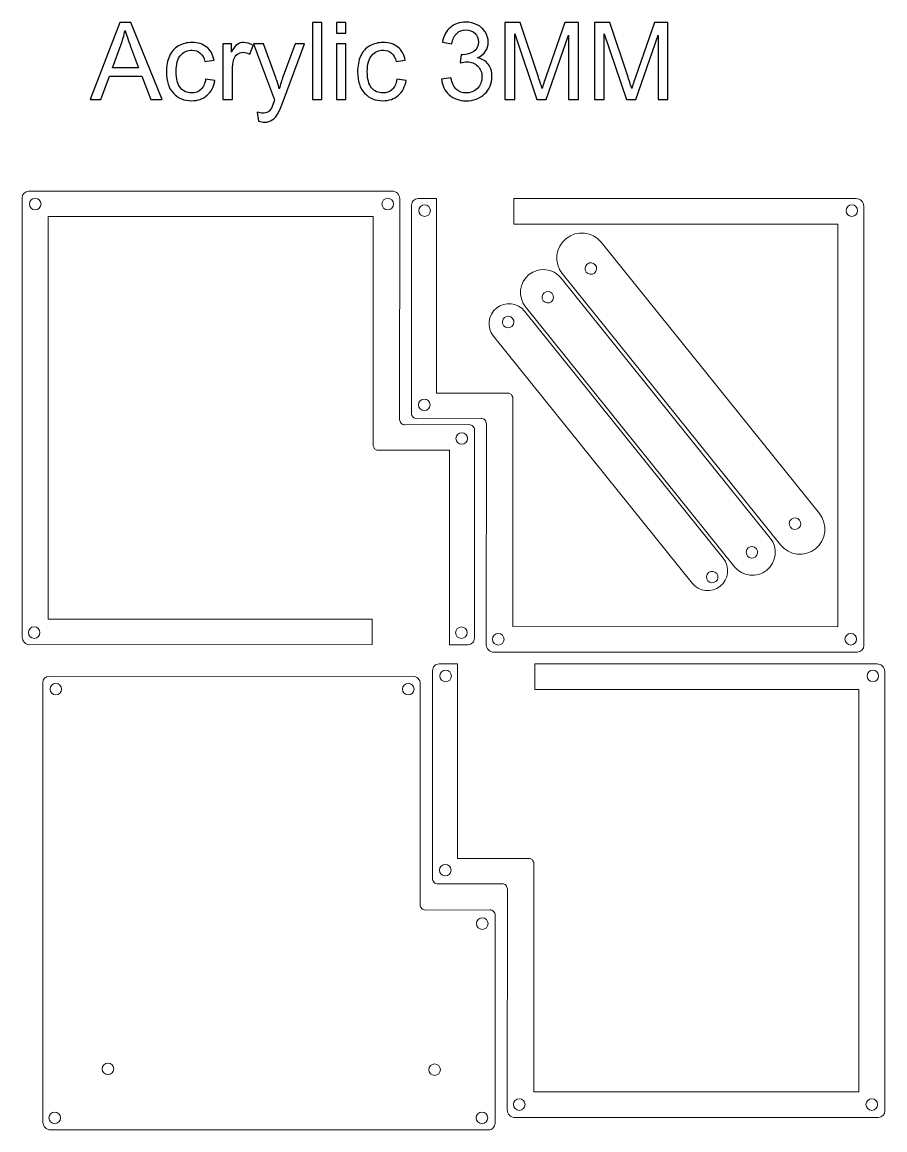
# Model space of a CAD drawing. Header units: centimetres. Extents: x -108 to -8, y -16 to 21.
# Drawn here: x -68.15 to -47.78, y -5.4 to 20.74 of the extents above; entities that cross this region are included whole.
import ezdxf

# ---------------------------------------------------------------- set-up
doc = ezdxf.new("R2010")
doc.units = ezdxf.units.CM
doc.header["$MEASUREMENT"] = 0
doc.layers.add('Layer 1', color=7, linetype='Continuous')

msp = doc.modelspace()

# ---------------------------------------------------------------- linework, layer by layer
at = {"layer": 'Layer 1', "color": 250, "lineweight": 20}
for centre in [(-67.83717, 16.44891), (-59.51507, 16.44917), (-58.64403, 16.29396), (-48.55799, 16.29304), (-58.65181, 11.71094), (-57.76882, 10.91571), (-67.86264, 6.33361), (-57.7766, 6.33269), (-56.90556, 6.17748), (-48.58346, 6.17774), (-58.14815, 5.31209), (-48.06211, 5.31117), (-67.35155, 4.99888), (-59.02945, 4.99914), (-58.15593, 0.72907), (-57.2832, -0.53432), (-66.12045, -3.96089), (-58.40784, -3.98067), (-56.40968, -4.80439), (-48.08758, -4.80413), (-67.37702, -5.11642), (-57.29098, -5.11734)]:
    msp.add_ellipse(centre, major_axis=(0, 0.13625), ratio=1, dxfattribs=at)
at = {"layer": 'Layer 1', "color": 250}
for points, knots in [([(-66.54028, 18.91531), (-66.54028, 18.91531), (-65.84263, 20.73395), (-65.84263, 20.73395), (-65.84263, 20.73395), (-65.57804, 20.73395), (-65.57804, 20.73395), (-65.57804, 20.73395), (-64.83763, 18.91531), (-64.83763, 18.91531), (-64.83763, 18.91531), (-65.11153, 18.91531), (-65.11153, 18.91531), (-65.11153, 18.91531), (-65.32193, 19.46649), (-65.32193, 19.46649), (-65.32193, 19.46649), (-66.08774, 19.46649), (-66.08774, 19.46649), (-66.08774, 19.46649), (-66.28501, 18.91531), (-66.28501, 18.91531), (-66.28501, 18.91531), (-66.54028, 18.91531), (-66.54028, 18.91531)], [0, 0, 0, 0, 0.125, 0.125, 0.125, 0.25, 0.25, 0.25, 0.375, 0.375, 0.375, 0.5, 0.5, 0.5, 0.625, 0.625, 0.625, 0.75, 0.75, 0.75, 0.875, 0.875, 0.875, 1, 1, 1, 1]), ([(-61.29391, 18.91531), (-61.29391, 18.91531), (-61.29391, 20.73395), (-61.29391, 20.73395), (-61.29391, 20.73395), (-61.07039, 20.73395), (-61.07039, 20.73395), (-61.07039, 20.73395), (-61.07039, 18.91531), (-61.07039, 18.91531), (-61.07039, 18.91531), (-61.29391, 18.91531), (-61.29391, 18.91531)], [0, 0, 0, 0, 0.25, 0.25, 0.25, 0.5, 0.5, 0.5, 0.75, 0.75, 0.75, 1, 1, 1, 1]), ([(-60.72453, 20.47995), (-60.72453, 20.47995), (-60.72453, 20.73395), (-60.72453, 20.73395), (-60.72453, 20.73395), (-60.50101, 20.73395), (-60.50101, 20.73395), (-60.50101, 20.73395), (-60.50101, 20.47995), (-60.50101, 20.47995), (-60.50101, 20.47995), (-60.72453, 20.47995), (-60.72453, 20.47995)], [0, 0, 0, 0, 0.25, 0.25, 0.25, 0.5, 0.5, 0.5, 0.75, 0.75, 0.75, 1, 1, 1, 1]), ([(-58.24549, 19.39791), (-58.24549, 19.39791), (-58.02197, 19.42839), (-58.02197, 19.42839), (-57.99615, 19.30139), (-57.95297, 19.20995), (-57.89158, 19.15407), (-57.8302, 19.09819), (-57.75485, 19.07025), (-57.66552, 19.07025), (-57.55969, 19.07025), (-57.47037, 19.10666), (-57.3984, 19.17947), (-57.32643, 19.25228), (-57.29045, 19.34245), (-57.29045, 19.44998), (-57.29045, 19.55243), (-57.32389, 19.63709), (-57.3912, 19.70398), (-57.45809, 19.77044), (-57.54318, 19.80389), (-57.6469, 19.80389), (-57.68923, 19.80389), (-57.74172, 19.79542), (-57.8048, 19.77891), (-57.8048, 19.77891), (-57.77982, 19.97449), (-57.77982, 19.97449), (-57.76501, 19.9728), (-57.75273, 19.97195), (-57.74384, 19.97195), (-57.64817, 19.97195), (-57.56265, 19.99693), (-57.48603, 20.04646), (-57.40983, 20.09599), (-57.37173, 20.17219), (-57.37173, 20.27506), (-57.37173, 20.35676), (-57.39967, 20.42449), (-57.45513, 20.47826), (-57.51058, 20.53202), (-57.58213, 20.55869), (-57.66976, 20.55869), (-57.75696, 20.55869), (-57.82935, 20.53117), (-57.88735, 20.47614), (-57.94535, 20.42111), (-57.9826, 20.33856), (-57.99911, 20.22849), (-57.99911, 20.22849), (-58.22263, 20.26913), (-58.22263, 20.26913), (-58.19511, 20.41899), (-58.13331, 20.53541), (-58.03636, 20.61796), (-57.93984, 20.70051), (-57.81919, 20.74157), (-57.67526, 20.74157), (-57.5762, 20.74157), (-57.48476, 20.7204), (-57.40136, 20.67765), (-57.31754, 20.63531), (-57.25362, 20.57732), (-57.20959, 20.50408), (-57.16514, 20.43042), (-57.14313, 20.35253), (-57.14313, 20.26998), (-57.14313, 20.19166), (-57.1643, 20.12054), (-57.20621, 20.05619), (-57.24854, 19.99185), (-57.31119, 19.94062), (-57.39374, 19.90252), (-57.28622, 19.87797), (-57.20282, 19.82632), (-57.14313, 19.74801), (-57.08386, 19.67011), (-57.05423, 19.5719), (-57.05423, 19.45464), (-57.05423, 19.29589), (-57.11223, 19.16084), (-57.2278, 19.05035), (-57.34379, 18.93986), (-57.49026, 18.88483), (-57.66722, 18.88483), (-57.82681, 18.88483), (-57.95932, 18.93267), (-58.06473, 19.02792), (-58.17056, 19.12317), (-58.23067, 19.24636), (-58.24549, 19.39791)], [0, 0, 0, 0, 0.03333333, 0.03333333, 0.03333333, 0.06666667, 0.06666667, 0.06666667, 0.1, 0.1, 0.1, 0.13333333, 0.13333333, 0.13333333, 0.16666667, 0.16666667, 0.16666667, 0.2, 0.2, 0.2, 0.23333333, 0.23333333, 0.23333333, 0.26666667, 0.26666667, 0.26666667, 0.3, 0.3, 0.3, 0.33333333, 0.33333333, 0.33333333, 0.36666667, 0.36666667, 0.36666667, 0.4, 0.4, 0.4, 0.43333333, 0.43333333, 0.43333333, 0.46666667, 0.46666667, 0.46666667, 0.5, 0.5, 0.5, 0.53333333, 0.53333333, 0.53333333, 0.56666667, 0.56666667, 0.56666667, 0.6, 0.6, 0.6, 0.63333333, 0.63333333, 0.63333333, 0.66666667, 0.66666667, 0.66666667, 0.7, 0.7, 0.7, 0.73333333, 0.73333333, 0.73333333, 0.76666667, 0.76666667, 0.76666667, 0.8, 0.8, 0.8, 0.83333333, 0.83333333, 0.83333333, 0.86666667, 0.86666667, 0.86666667, 0.9, 0.9, 0.9, 0.93333333, 0.93333333, 0.93333333, 0.96666667, 0.96666667, 0.96666667, 1, 1, 1, 1]), ([(-56.74901, 18.91531), (-56.74901, 18.91531), (-56.74901, 20.73395), (-56.74901, 20.73395), (-56.74901, 20.73395), (-56.38833, 20.73395), (-56.38833, 20.73395), (-56.38833, 20.73395), (-55.95822, 19.44659), (-55.95822, 19.44659), (-55.91843, 19.32679), (-55.88964, 19.23704), (-55.87144, 19.17735), (-55.8507, 19.24339), (-55.8181, 19.34076), (-55.77407, 19.46903), (-55.77407, 19.46903), (-55.33635, 20.73395), (-55.33635, 20.73395), (-55.33635, 20.73395), (-55.01419, 20.73395), (-55.01419, 20.73395), (-55.01419, 20.73395), (-55.01419, 18.91531), (-55.01419, 18.91531), (-55.01419, 18.91531), (-55.24533, 18.91531), (-55.24533, 18.91531), (-55.24533, 18.91531), (-55.24533, 20.43677), (-55.24533, 20.43677), (-55.24533, 20.43677), (-55.77619, 18.91531), (-55.77619, 18.91531), (-55.77619, 18.91531), (-55.99294, 18.91531), (-55.99294, 18.91531), (-55.99294, 18.91531), (-56.51787, 20.46471), (-56.51787, 20.46471), (-56.51787, 20.46471), (-56.51787, 18.91531), (-56.51787, 18.91531), (-56.51787, 18.91531), (-56.74901, 18.91531), (-56.74901, 18.91531)], [0, 0, 0, 0, 0.06666667, 0.06666667, 0.06666667, 0.13333333, 0.13333333, 0.13333333, 0.2, 0.2, 0.2, 0.26666667, 0.26666667, 0.26666667, 0.33333333, 0.33333333, 0.33333333, 0.4, 0.4, 0.4, 0.46666667, 0.46666667, 0.46666667, 0.53333333, 0.53333333, 0.53333333, 0.6, 0.6, 0.6, 0.66666667, 0.66666667, 0.66666667, 0.73333333, 0.73333333, 0.73333333, 0.8, 0.8, 0.8, 0.86666667, 0.86666667, 0.86666667, 0.93333333, 0.93333333, 0.93333333, 1, 1, 1, 1]), ([(-54.63319, 18.91531), (-54.63319, 18.91531), (-54.63319, 20.73395), (-54.63319, 20.73395), (-54.63319, 20.73395), (-54.27251, 20.73395), (-54.27251, 20.73395), (-54.27251, 20.73395), (-53.8424, 19.44659), (-53.8424, 19.44659), (-53.80261, 19.32679), (-53.77382, 19.23704), (-53.75562, 19.17735), (-53.73488, 19.24339), (-53.70228, 19.34076), (-53.65825, 19.46903), (-53.65825, 19.46903), (-53.22053, 20.73395), (-53.22053, 20.73395), (-53.22053, 20.73395), (-52.89837, 20.73395), (-52.89837, 20.73395), (-52.89837, 20.73395), (-52.89837, 18.91531), (-52.89837, 18.91531), (-52.89837, 18.91531), (-53.12951, 18.91531), (-53.12951, 18.91531), (-53.12951, 18.91531), (-53.12951, 20.43677), (-53.12951, 20.43677), (-53.12951, 20.43677), (-53.66037, 18.91531), (-53.66037, 18.91531), (-53.66037, 18.91531), (-53.87712, 18.91531), (-53.87712, 18.91531), (-53.87712, 18.91531), (-54.40205, 20.46471), (-54.40205, 20.46471), (-54.40205, 20.46471), (-54.40205, 18.91531), (-54.40205, 18.91531), (-54.40205, 18.91531), (-54.63319, 18.91531), (-54.63319, 18.91531)], [0, 0, 0, 0, 0.06666667, 0.06666667, 0.06666667, 0.13333333, 0.13333333, 0.13333333, 0.2, 0.2, 0.2, 0.26666667, 0.26666667, 0.26666667, 0.33333333, 0.33333333, 0.33333333, 0.4, 0.4, 0.4, 0.46666667, 0.46666667, 0.46666667, 0.53333333, 0.53333333, 0.53333333, 0.6, 0.6, 0.6, 0.66666667, 0.66666667, 0.66666667, 0.73333333, 0.73333333, 0.73333333, 0.8, 0.8, 0.8, 0.86666667, 0.86666667, 0.86666667, 0.93333333, 0.93333333, 0.93333333, 1, 1, 1, 1]), ([(-66.01704, 19.66207), (-66.01704, 19.66207), (-65.39728, 19.66207), (-65.39728, 19.66207), (-65.39728, 19.66207), (-65.58693, 20.16626), (-65.58693, 20.16626), (-65.64408, 20.31951), (-65.68726, 20.44608), (-65.71732, 20.54599), (-65.7423, 20.42746), (-65.77574, 20.31104), (-65.81765, 20.19589), (-65.81765, 20.19589), (-66.01704, 19.66207), (-66.01704, 19.66207)], [0, 0, 0, 0, 0.2, 0.2, 0.2, 0.4, 0.4, 0.4, 0.6, 0.6, 0.6, 0.8, 0.8, 0.8, 1, 1, 1, 1]), ([(-63.81359, 19.39791), (-63.81359, 19.39791), (-63.59515, 19.36743), (-63.59515, 19.36743), (-63.61928, 19.21715), (-63.68024, 19.09988), (-63.77888, 19.01479), (-63.87751, 18.9297), (-63.99901, 18.88737), (-64.14252, 18.88737), (-64.32244, 18.88737), (-64.46722, 18.94621), (-64.57644, 19.0639), (-64.68608, 19.18159), (-64.74069, 19.35007), (-64.74069, 19.56936), (-64.74069, 19.7116), (-64.71698, 19.83564), (-64.66999, 19.94232), (-64.623, 20.04857), (-64.55146, 20.12858), (-64.45494, 20.1815), (-64.35884, 20.23484), (-64.25428, 20.26151), (-64.14083, 20.26151), (-63.99816, 20.26151), (-63.8809, 20.22553), (-63.79031, 20.15314), (-63.69929, 20.08075), (-63.64087, 19.97788), (-63.61547, 19.84495), (-63.61547, 19.84495), (-63.83137, 19.81193), (-63.83137, 19.81193), (-63.85211, 19.90041), (-63.88852, 19.96687), (-63.94144, 20.01174), (-63.99393, 20.05619), (-64.05743, 20.07863), (-64.13194, 20.07863), (-64.24454, 20.07863), (-64.33598, 20.03841), (-64.40668, 19.95798), (-64.47695, 19.87712), (-64.51209, 19.75012), (-64.51209, 19.57571), (-64.51209, 19.39876), (-64.47822, 19.27049), (-64.41049, 19.19048), (-64.34233, 19.11047), (-64.25386, 19.07025), (-64.14506, 19.07025), (-64.05701, 19.07025), (-63.98377, 19.09692), (-63.92535, 19.15068), (-63.86651, 19.20402), (-63.82925, 19.28657), (-63.81359, 19.39791)], [0, 0, 0, 0, 0.05263158, 0.05263158, 0.05263158, 0.10526316, 0.10526316, 0.10526316, 0.15789474, 0.15789474, 0.15789474, 0.21052632, 0.21052632, 0.21052632, 0.26315789, 0.26315789, 0.26315789, 0.31578947, 0.31578947, 0.31578947, 0.36842105, 0.36842105, 0.36842105, 0.42105263, 0.42105263, 0.42105263, 0.47368421, 0.47368421, 0.47368421, 0.52631579, 0.52631579, 0.52631579, 0.57894737, 0.57894737, 0.57894737, 0.63157895, 0.63157895, 0.63157895, 0.68421053, 0.68421053, 0.68421053, 0.73684211, 0.73684211, 0.73684211, 0.78947368, 0.78947368, 0.78947368, 0.84210526, 0.84210526, 0.84210526, 0.89473684, 0.89473684, 0.89473684, 0.94736842, 0.94736842, 0.94736842, 1, 1, 1, 1]), ([(-63.40719, 18.91531), (-63.40719, 18.91531), (-63.40719, 20.23357), (-63.40719, 20.23357), (-63.40719, 20.23357), (-63.20653, 20.23357), (-63.20653, 20.23357), (-63.20653, 20.23357), (-63.20653, 20.03164), (-63.20653, 20.03164), (-63.15531, 20.1252), (-63.10789, 20.187), (-63.06429, 20.21664), (-63.02069, 20.24669), (-62.97285, 20.26151), (-62.92078, 20.26151), (-62.84543, 20.26151), (-62.7688, 20.2378), (-62.69091, 20.19081), (-62.69091, 20.19081), (-62.7705, 19.98465), (-62.7705, 19.98465), (-62.82468, 20.01513), (-62.87887, 20.03037), (-62.93306, 20.03037), (-62.98174, 20.03037), (-63.02534, 20.01555), (-63.06387, 19.98634), (-63.10239, 19.95713), (-63.12991, 19.91649), (-63.14642, 19.86442), (-63.17139, 19.78526), (-63.18367, 19.69848), (-63.18367, 19.60407), (-63.18367, 19.60407), (-63.18367, 18.91531), (-63.18367, 18.91531), (-63.18367, 18.91531), (-63.40719, 18.91531), (-63.40719, 18.91531)], [0, 0, 0, 0, 0.07692308, 0.07692308, 0.07692308, 0.15384615, 0.15384615, 0.15384615, 0.23076923, 0.23076923, 0.23076923, 0.30769231, 0.30769231, 0.30769231, 0.38461538, 0.38461538, 0.38461538, 0.46153846, 0.46153846, 0.46153846, 0.53846154, 0.53846154, 0.53846154, 0.61538462, 0.61538462, 0.61538462, 0.69230769, 0.69230769, 0.69230769, 0.76923077, 0.76923077, 0.76923077, 0.84615385, 0.84615385, 0.84615385, 0.92307692, 0.92307692, 0.92307692, 1, 1, 1, 1]), ([(-62.56899, 18.40858), (-62.56899, 18.40858), (-62.59439, 18.61517), (-62.59439, 18.61517), (-62.54528, 18.60204), (-62.50295, 18.59527), (-62.46654, 18.59527), (-62.41659, 18.59527), (-62.3768, 18.60374), (-62.34716, 18.62025), (-62.31711, 18.63676), (-62.29255, 18.66004), (-62.2735, 18.68967), (-62.25953, 18.71211), (-62.23667, 18.76757), (-62.20535, 18.85647), (-62.20111, 18.86874), (-62.19476, 18.88695), (-62.18545, 18.91108), (-62.18545, 18.91108), (-62.68583, 20.23357), (-62.68583, 20.23357), (-62.68583, 20.23357), (-62.44707, 20.23357), (-62.44707, 20.23357), (-62.44707, 20.23357), (-62.1719, 19.47242), (-62.1719, 19.47242), (-62.13592, 19.37632), (-62.10417, 19.27472), (-62.07581, 19.16804), (-62.04998, 19.26837), (-62.0195, 19.36743), (-61.98394, 19.4648), (-61.98394, 19.4648), (-61.70285, 20.23357), (-61.70285, 20.23357), (-61.70285, 20.23357), (-61.47975, 20.23357), (-61.47975, 20.23357), (-61.47975, 20.23357), (-61.97802, 18.89245), (-61.97802, 18.89245), (-62.03178, 18.74809), (-62.07369, 18.64903), (-62.10375, 18.59442), (-62.14354, 18.52119), (-62.18926, 18.46742), (-62.24048, 18.43313), (-62.29213, 18.39884), (-62.35351, 18.38191), (-62.42463, 18.38191), (-62.46781, 18.38191), (-62.51607, 18.3908), (-62.56899, 18.40858)], [0, 0, 0, 0, 0.05555556, 0.05555556, 0.05555556, 0.11111111, 0.11111111, 0.11111111, 0.16666667, 0.16666667, 0.16666667, 0.22222222, 0.22222222, 0.22222222, 0.27777778, 0.27777778, 0.27777778, 0.33333333, 0.33333333, 0.33333333, 0.38888889, 0.38888889, 0.38888889, 0.44444444, 0.44444444, 0.44444444, 0.5, 0.5, 0.5, 0.55555556, 0.55555556, 0.55555556, 0.61111111, 0.61111111, 0.61111111, 0.66666667, 0.66666667, 0.66666667, 0.72222222, 0.72222222, 0.72222222, 0.77777778, 0.77777778, 0.77777778, 0.83333333, 0.83333333, 0.83333333, 0.88888889, 0.88888889, 0.88888889, 0.94444444, 0.94444444, 0.94444444, 1, 1, 1, 1]), ([(-60.72453, 18.91531), (-60.72453, 18.91531), (-60.72453, 20.23357), (-60.72453, 20.23357), (-60.72453, 20.23357), (-60.50101, 20.23357), (-60.50101, 20.23357), (-60.50101, 20.23357), (-60.50101, 18.91531), (-60.50101, 18.91531), (-60.50101, 18.91531), (-60.72453, 18.91531), (-60.72453, 18.91531)], [0, 0, 0, 0, 0.25, 0.25, 0.25, 0.5, 0.5, 0.5, 0.75, 0.75, 0.75, 1, 1, 1, 1]), ([(-59.29917, 19.39791), (-59.29917, 19.39791), (-59.08073, 19.36743), (-59.08073, 19.36743), (-59.10486, 19.21715), (-59.16582, 19.09988), (-59.26446, 19.01479), (-59.36309, 18.9297), (-59.48459, 18.88737), (-59.6281, 18.88737), (-59.80802, 18.88737), (-59.9528, 18.94621), (-60.06202, 19.0639), (-60.17166, 19.18159), (-60.22627, 19.35007), (-60.22627, 19.56936), (-60.22627, 19.7116), (-60.20256, 19.83564), (-60.15557, 19.94232), (-60.10858, 20.04857), (-60.03704, 20.12858), (-59.94052, 20.1815), (-59.84442, 20.23484), (-59.73986, 20.26151), (-59.62641, 20.26151), (-59.48374, 20.26151), (-59.36648, 20.22553), (-59.27589, 20.15314), (-59.18487, 20.08075), (-59.12645, 19.97788), (-59.10105, 19.84495), (-59.10105, 19.84495), (-59.31695, 19.81193), (-59.31695, 19.81193), (-59.33769, 19.90041), (-59.3741, 19.96687), (-59.42702, 20.01174), (-59.47951, 20.05619), (-59.54301, 20.07863), (-59.61752, 20.07863), (-59.73012, 20.07863), (-59.82156, 20.03841), (-59.89226, 19.95798), (-59.96253, 19.87712), (-59.99767, 19.75012), (-59.99767, 19.57571), (-59.99767, 19.39876), (-59.9638, 19.27049), (-59.89607, 19.19048), (-59.82791, 19.11047), (-59.73944, 19.07025), (-59.63064, 19.07025), (-59.54259, 19.07025), (-59.46935, 19.09692), (-59.41093, 19.15068), (-59.35209, 19.20402), (-59.31483, 19.28657), (-59.29917, 19.39791)], [0, 0, 0, 0, 0.05263158, 0.05263158, 0.05263158, 0.10526316, 0.10526316, 0.10526316, 0.15789474, 0.15789474, 0.15789474, 0.21052632, 0.21052632, 0.21052632, 0.26315789, 0.26315789, 0.26315789, 0.31578947, 0.31578947, 0.31578947, 0.36842105, 0.36842105, 0.36842105, 0.42105263, 0.42105263, 0.42105263, 0.47368421, 0.47368421, 0.47368421, 0.52631579, 0.52631579, 0.52631579, 0.57894737, 0.57894737, 0.57894737, 0.63157895, 0.63157895, 0.63157895, 0.68421053, 0.68421053, 0.68421053, 0.73684211, 0.73684211, 0.73684211, 0.78947368, 0.78947368, 0.78947368, 0.84210526, 0.84210526, 0.84210526, 0.89473684, 0.89473684, 0.89473684, 0.94736842, 0.94736842, 0.94736842, 1, 1, 1, 1])]:
    msp.add_open_spline(points, degree=3, knots=knots, dxfattribs=at)
at = {"layer": 'Layer 1', "lineweight": 9}
for points in [[(-67.99395, 16.7511), (-68.07812, 16.7511), (-68.14635, 16.68287), (-68.14635, 16.5987)], [(-59.41068, 16.75442), (-59.41068, 16.75442), (-67.99395, 16.7511), (-67.99395, 16.7511)], [(-68.14635, 16.5987), (-68.14635, 16.5987), (-68.14304, 6.22737), (-68.14304, 6.22737)], [(-59.23288, 16.57662), (-59.23288, 16.57662), (-59.23507, 11.3636), (-59.23507, 11.3636)], [(-58.95504, 11.51044), (-58.95504, 11.51044), (-58.95297, 16.4251), (-58.95297, 16.4251)], [(-48.27428, 6.02795), (-48.27428, 6.02795), (-48.27759, 16.39928), (-48.27759, 16.39928)], [(-59.10807, 11.2366), (-59.10807, 11.2366), (-57.59259, 11.24321), (-57.59259, 11.24321)], [(-57.31256, 11.39005), (-57.31256, 11.39005), (-58.82804, 11.38344), (-58.82804, 11.38344)], [(-57.18775, 6.05003), (-57.18775, 6.05003), (-57.18556, 11.26305), (-57.18556, 11.26305)], [(-57.46559, 11.11621), (-57.46559, 11.11621), (-57.46766, 6.20155), (-57.46766, 6.20155)], [(-48.42668, 5.87555), (-48.34251, 5.87555), (-48.27428, 5.94378), (-48.27428, 6.02795)], [(-57.00995, 5.87223), (-57.00995, 5.87223), (-48.42668, 5.87555), (-48.42668, 5.87555)], [(-67.50833, 5.30108), (-67.5925, 5.30108), (-67.66073, 5.23285), (-67.66073, 5.14868)], [(-58.92506, 5.3044), (-58.92506, 5.3044), (-67.50833, 5.30108), (-67.50833, 5.30108)], [(-58.45916, 0.52857), (-58.45916, 0.52857), (-58.45709, 5.44323), (-58.45709, 5.44323)], [(-47.7784, -4.95392), (-47.7784, -4.95392), (-47.78171, 5.41741), (-47.78171, 5.41741)], [(-67.66073, 5.14868), (-67.66073, 5.14868), (-67.65742, -5.22265), (-67.65742, -5.22265)], [(-58.74726, 5.1266), (-58.74726, 5.1266), (-58.74945, -0.08642), (-58.74945, -0.08642)], [(-56.81668, 0.40818), (-56.81668, 0.40818), (-58.33216, 0.40157), (-58.33216, 0.40157)], [(-56.69187, -4.93184), (-56.69187, -4.93184), (-56.68968, 0.28118), (-56.68968, 0.28118)], [(-58.62245, -0.21342), (-58.62245, -0.21342), (-57.10697, -0.20681), (-57.10697, -0.20681)], [(-56.97997, -0.33381), (-56.97997, -0.33381), (-56.98204, -5.24847), (-56.98204, -5.24847)], [(-47.9308, -5.10632), (-47.84663, -5.10632), (-47.7784, -5.03809), (-47.7784, -4.95392)], [(-56.51407, -5.10964), (-56.51407, -5.10964), (-47.9308, -5.10632), (-47.9308, -5.10632)], [(-67.47962, -5.40045), (-67.47962, -5.40045), (-57.13444, -5.40087), (-57.13444, -5.40087)]]:
    msp.add_open_spline(points, degree=3, dxfattribs=at)
for points, knots in [([(-59.23288, 16.57662), (-59.23288, 16.62378), (-59.25162, 16.669), (-59.28496, 16.70234), (-59.3183, 16.73568), (-59.36352, 16.75442), (-59.41068, 16.75442)], [0, 0, 0, 0, 0.5, 0.5, 0.5, 1, 1, 1, 1]), ([(-58.80057, 16.5775), (-58.84099, 16.5775), (-58.87975, 16.56144), (-58.90833, 16.53286), (-58.93691, 16.50428), (-58.95297, 16.46552), (-58.95297, 16.4251)], [0, 0, 0, 0, 0.5, 0.5, 0.5, 1, 1, 1, 1]), ([(-48.45539, 16.57708), (-48.45539, 16.57708), (-56.53582, 16.57625), (-56.53582, 16.57625), (-56.53582, 16.57625), (-56.53581, 15.97468), (-56.53581, 15.97468), (-56.53581, 15.97468), (-48.89051, 15.97468), (-48.89051, 15.97468), (-48.89051, 15.97468), (-48.88994, 6.47431), (-48.88994, 6.47431), (-48.88994, 6.47431), (-56.56066, 6.47509), (-56.56066, 6.47509), (-56.56066, 6.47509), (-56.5618, 11.88792), (-56.5618, 11.88792), (-56.5618, 11.88792), (-56.58171, 11.92823), (-56.58171, 11.92823), (-56.58171, 11.92823), (-56.5964, 11.95214), (-56.5964, 11.95214), (-56.5964, 11.95214), (-56.64636, 11.98293), (-56.64636, 11.98293), (-56.64636, 11.98293), (-56.67215, 11.98696), (-56.67215, 11.98696), (-56.67215, 11.98696), (-58.36398, 11.98696), (-58.36398, 11.98696), (-58.36398, 11.98696), (-58.36395, 16.57748), (-58.36395, 16.57748), (-58.36395, 16.57748), (-58.80057, 16.5775), (-58.80057, 16.5775)], [0, 0, 0, 0, 0.07692308, 0.07692308, 0.07692308, 0.15384615, 0.15384615, 0.15384615, 0.23076923, 0.23076923, 0.23076923, 0.30769231, 0.30769231, 0.30769231, 0.38461538, 0.38461538, 0.38461538, 0.46153846, 0.46153846, 0.46153846, 0.53846154, 0.53846154, 0.53846154, 0.61538462, 0.61538462, 0.61538462, 0.69230769, 0.69230769, 0.69230769, 0.76923077, 0.76923077, 0.76923077, 0.84615385, 0.84615385, 0.84615385, 0.92307692, 0.92307692, 0.92307692, 1, 1, 1, 1]), ([(-48.27759, 16.39928), (-48.27759, 16.44644), (-48.29633, 16.49166), (-48.32967, 16.525), (-48.36301, 16.55834), (-48.40823, 16.57708), (-48.45539, 16.57708)], [0, 0, 0, 0, 0.5, 0.5, 0.5, 1, 1, 1, 1]), ([(-67.96524, 6.04957), (-67.96524, 6.04957), (-59.88481, 6.0504), (-59.88481, 6.0504), (-59.88481, 6.0504), (-59.88482, 6.65197), (-59.88482, 6.65197), (-59.88482, 6.65197), (-67.53012, 6.65197), (-67.53012, 6.65197), (-67.53012, 6.65197), (-67.53069, 16.15234), (-67.53069, 16.15234), (-67.53069, 16.15234), (-59.85997, 16.15156), (-59.85997, 16.15156), (-59.85997, 16.15156), (-59.85883, 10.73873), (-59.85883, 10.73873), (-59.85883, 10.73873), (-59.83892, 10.69842), (-59.83892, 10.69842), (-59.83892, 10.69842), (-59.82423, 10.67451), (-59.82423, 10.67451), (-59.82423, 10.67451), (-59.77427, 10.64372), (-59.77427, 10.64372), (-59.77427, 10.64372), (-59.74848, 10.63969), (-59.74848, 10.63969), (-59.74848, 10.63969), (-58.05665, 10.63969), (-58.05665, 10.63969), (-58.05665, 10.63969), (-58.05668, 6.04917), (-58.05668, 6.04917), (-58.05668, 6.04917), (-57.62006, 6.04915), (-57.62006, 6.04915)], [0, 0, 0, 0, 0.07692308, 0.07692308, 0.07692308, 0.15384615, 0.15384615, 0.15384615, 0.23076923, 0.23076923, 0.23076923, 0.30769231, 0.30769231, 0.30769231, 0.38461538, 0.38461538, 0.38461538, 0.46153846, 0.46153846, 0.46153846, 0.53846154, 0.53846154, 0.53846154, 0.61538462, 0.61538462, 0.61538462, 0.69230769, 0.69230769, 0.69230769, 0.76923077, 0.76923077, 0.76923077, 0.84615385, 0.84615385, 0.84615385, 0.92307692, 0.92307692, 0.92307692, 1, 1, 1, 1]), ([(-58.95504, 11.51044), (-58.95504, 11.47676), (-58.94165, 11.44445), (-58.91784, 11.42064), (-58.89403, 11.39683), (-58.86172, 11.38344), (-58.82804, 11.38344)], [0, 0, 0, 0, 0.5, 0.5, 0.5, 1, 1, 1, 1]), ([(-59.23507, 11.3636), (-59.23507, 11.32992), (-59.22168, 11.29761), (-59.19787, 11.2738), (-59.17406, 11.24999), (-59.14175, 11.2366), (-59.10807, 11.2366)], [0, 0, 0, 0, 0.5, 0.5, 0.5, 1, 1, 1, 1]), ([(-57.46559, 11.11621), (-57.46559, 11.14989), (-57.47898, 11.1822), (-57.50279, 11.20601), (-57.5266, 11.22982), (-57.55891, 11.24321), (-57.59259, 11.24321)], [0, 0, 0, 0, 0.5, 0.5, 0.5, 1, 1, 1, 1]), ([(-57.18556, 11.26305), (-57.18556, 11.29673), (-57.19895, 11.32904), (-57.22276, 11.35285), (-57.24657, 11.37666), (-57.27888, 11.39005), (-57.31256, 11.39005)], [0, 0, 0, 0, 0.5, 0.5, 0.5, 1, 1, 1, 1]), ([(-68.14304, 6.22737), (-68.14304, 6.18021), (-68.1243, 6.13499), (-68.09096, 6.10165), (-68.05762, 6.06831), (-68.0124, 6.04957), (-67.96524, 6.04957)], [0, 0, 0, 0, 0.5, 0.5, 0.5, 1, 1, 1, 1]), ([(-57.62006, 6.04915), (-57.57964, 6.04915), (-57.54088, 6.06521), (-57.5123, 6.09379), (-57.48372, 6.12237), (-57.46766, 6.16113), (-57.46766, 6.20155)], [0, 0, 0, 0, 0.5, 0.5, 0.5, 1, 1, 1, 1]), ([(-57.18775, 6.05003), (-57.18775, 6.00287), (-57.16901, 5.95765), (-57.13567, 5.92431), (-57.10233, 5.89097), (-57.05711, 5.87223), (-57.00995, 5.87223)], [0, 0, 0, 0, 0.5, 0.5, 0.5, 1, 1, 1, 1]), ([(-58.30469, 5.59563), (-58.34511, 5.59563), (-58.38387, 5.57957), (-58.41245, 5.55099), (-58.44103, 5.52241), (-58.45709, 5.48365), (-58.45709, 5.44323)], [0, 0, 0, 0, 0.5, 0.5, 0.5, 1, 1, 1, 1]), ([(-47.95951, 5.59521), (-47.95951, 5.59521), (-56.03994, 5.59438), (-56.03994, 5.59438), (-56.03994, 5.59438), (-56.03993, 4.99281), (-56.03993, 4.99281), (-56.03993, 4.99281), (-48.39463, 4.99281), (-48.39463, 4.99281), (-48.39463, 4.99281), (-48.39406, -4.50756), (-48.39406, -4.50756), (-48.39406, -4.50756), (-56.06478, -4.50678), (-56.06478, -4.50678), (-56.06478, -4.50678), (-56.06592, 0.90605), (-56.06592, 0.90605), (-56.06592, 0.90605), (-56.08583, 0.94636), (-56.08583, 0.94636), (-56.08583, 0.94636), (-56.10052, 0.97027), (-56.10052, 0.97027), (-56.10052, 0.97027), (-56.15048, 1.00106), (-56.15048, 1.00106), (-56.15048, 1.00106), (-56.17627, 1.00509), (-56.17627, 1.00509), (-56.17627, 1.00509), (-57.8681, 1.00509), (-57.8681, 1.00509), (-57.8681, 1.00509), (-57.86807, 5.59561), (-57.86807, 5.59561), (-57.86807, 5.59561), (-58.30469, 5.59563), (-58.30469, 5.59563)], [0, 0, 0, 0, 0.07692308, 0.07692308, 0.07692308, 0.15384615, 0.15384615, 0.15384615, 0.23076923, 0.23076923, 0.23076923, 0.30769231, 0.30769231, 0.30769231, 0.38461538, 0.38461538, 0.38461538, 0.46153846, 0.46153846, 0.46153846, 0.53846154, 0.53846154, 0.53846154, 0.61538462, 0.61538462, 0.61538462, 0.69230769, 0.69230769, 0.69230769, 0.76923077, 0.76923077, 0.76923077, 0.84615385, 0.84615385, 0.84615385, 0.92307692, 0.92307692, 0.92307692, 1, 1, 1, 1]), ([(-47.78171, 5.41741), (-47.78171, 5.46457), (-47.80045, 5.50979), (-47.83379, 5.54313), (-47.86713, 5.57647), (-47.91235, 5.59521), (-47.95951, 5.59521)], [0, 0, 0, 0, 0.5, 0.5, 0.5, 1, 1, 1, 1]), ([(-58.74726, 5.1266), (-58.74726, 5.17376), (-58.766, 5.21898), (-58.79934, 5.25232), (-58.83268, 5.28566), (-58.8779, 5.3044), (-58.92506, 5.3044)], [0, 0, 0, 0, 0.5, 0.5, 0.5, 1, 1, 1, 1]), ([(-58.45916, 0.52857), (-58.45916, 0.49489), (-58.44577, 0.46258), (-58.42196, 0.43877), (-58.39815, 0.41496), (-58.36584, 0.40157), (-58.33216, 0.40157)], [0, 0, 0, 0, 0.5, 0.5, 0.5, 1, 1, 1, 1]), ([(-56.68968, 0.28118), (-56.68968, 0.31486), (-56.70307, 0.34717), (-56.72688, 0.37098), (-56.75069, 0.39479), (-56.783, 0.40818), (-56.81668, 0.40818)], [0, 0, 0, 0, 0.5, 0.5, 0.5, 1, 1, 1, 1]), ([(-58.74945, -0.08642), (-58.74945, -0.1201), (-58.73606, -0.15241), (-58.71225, -0.17622), (-58.68844, -0.20003), (-58.65613, -0.21342), (-58.62245, -0.21342)], [0, 0, 0, 0, 0.5, 0.5, 0.5, 1, 1, 1, 1]), ([(-56.97997, -0.33381), (-56.97997, -0.30013), (-56.99336, -0.26782), (-57.01717, -0.24401), (-57.04098, -0.2202), (-57.07329, -0.20681), (-57.10697, -0.20681)], [0, 0, 0, 0, 0.5, 0.5, 0.5, 1, 1, 1, 1]), ([(-56.69187, -4.93184), (-56.69187, -4.979), (-56.67313, -5.02422), (-56.63979, -5.05756), (-56.60645, -5.0909), (-56.56123, -5.10964), (-56.51407, -5.10964)], [0, 0, 0, 0, 0.5, 0.5, 0.5, 1, 1, 1, 1]), ([(-67.65742, -5.22265), (-67.65742, -5.26981), (-67.63868, -5.31503), (-67.60534, -5.34837), (-67.572, -5.38171), (-67.52678, -5.40045), (-67.47962, -5.40045)], [0, 0, 0, 0, 0.5, 0.5, 0.5, 1, 1, 1, 1]), ([(-57.13444, -5.40087), (-57.09402, -5.40087), (-57.05526, -5.38481), (-57.02668, -5.35623), (-56.9981, -5.32765), (-56.98204, -5.28889), (-56.98204, -5.24847)], [0, 0, 0, 0, 0.5, 0.5, 0.5, 1, 1, 1, 1])]:
    msp.add_open_spline(points, degree=3, knots=knots, dxfattribs=at)
at = {"layer": 'Layer 1', "color": 250, "lineweight": 20}
for points, knots in [([(-50.24192, 8.40462), (-50.24192, 8.40462), (-55.39332, 14.80722), (-55.39332, 14.80722), (-55.59662, 15.05989), (-55.55621, 15.43294), (-55.30354, 15.63623), (-55.30354, 15.63623), (-55.30354, 15.63624), (-55.30354, 15.63624), (-55.05087, 15.83953), (-54.67782, 15.79914), (-54.47452, 15.54646), (-54.47452, 15.54646), (-49.32312, 9.14386), (-49.32312, 9.14386), (-49.11983, 8.89119), (-49.16023, 8.51814), (-49.41289, 8.31485), (-49.41289, 8.31485), (-49.4129, 8.31484), (-49.4129, 8.31484), (-49.66557, 8.11155), (-50.03863, 8.15195), (-50.24192, 8.40462)], [0, 0, 0, 0, 0.125, 0.125, 0.125, 0.25, 0.25, 0.25, 0.375, 0.375, 0.375, 0.5, 0.5, 0.5, 0.625, 0.625, 0.625, 0.75, 0.75, 0.75, 0.875, 0.875, 0.875, 1, 1, 1, 1]), ([(-51.32654, 7.88846), (-51.32654, 7.88846), (-56.26239, 14.02315), (-56.26239, 14.02315), (-56.44897, 14.25506), (-56.4119, 14.59744), (-56.17999, 14.78403), (-56.17999, 14.78403), (-56.17998, 14.78404), (-56.17998, 14.78404), (-55.94808, 14.97063), (-55.60569, 14.93355), (-55.4191, 14.70164), (-55.4191, 14.70164), (-50.48325, 8.56695), (-50.48325, 8.56695), (-50.29667, 8.33504), (-50.33374, 7.99265), (-50.56565, 7.80606), (-50.56565, 7.80606), (-50.56566, 7.80606), (-50.56566, 7.80606), (-50.79757, 7.61947), (-51.13995, 7.65655), (-51.32654, 7.88846)], [0, 0, 0, 0, 0.125, 0.125, 0.125, 0.25, 0.25, 0.25, 0.375, 0.375, 0.375, 0.5, 0.5, 0.5, 0.625, 0.625, 0.625, 0.75, 0.75, 0.75, 0.875, 0.875, 0.875, 1, 1, 1, 1]), ([(-54.82639, 14.84158), (-54.87356, 14.90021), (-54.86427, 14.98597), (-54.80564, 15.03315), (-54.74702, 15.08032), (-54.66125, 15.07103), (-54.61408, 15.0124), (-54.56691, 14.95377), (-54.57619, 14.86801), (-54.63482, 14.82083), (-54.69345, 14.77366), (-54.77922, 14.78295), (-54.82639, 14.84158)], [0, 0, 0, 0, 0.25, 0.25, 0.25, 0.5, 0.5, 0.5, 0.75, 0.75, 0.75, 1, 1, 1, 1]), ([(-55.8431, 14.16385), (-55.89027, 14.22248), (-55.88098, 14.30825), (-55.82236, 14.35542), (-55.76373, 14.40259), (-55.67796, 14.3933), (-55.63079, 14.33467), (-55.58362, 14.27605), (-55.5929, 14.19028), (-55.65153, 14.14311), (-55.71016, 14.09594), (-55.79593, 14.10523), (-55.8431, 14.16385)], [0, 0, 0, 0, 0.25, 0.25, 0.25, 0.5, 0.5, 0.5, 0.75, 0.75, 0.75, 1, 1, 1, 1]), ([(-52.3268, 7.4986), (-52.3268, 7.4986), (-57.01933, 13.33088), (-57.01933, 13.33088), (-57.18161, 13.53257), (-57.14937, 13.83035), (-56.94768, 13.99262), (-56.94768, 13.99262), (-56.94768, 13.99262), (-56.94768, 13.99262), (-56.74598, 14.1549), (-56.44821, 14.12265), (-56.28593, 13.92096), (-56.28593, 13.92096), (-51.5934, 8.08868), (-51.5934, 8.08868), (-51.43112, 7.88699), (-51.46337, 7.58922), (-51.66506, 7.42694), (-51.66506, 7.42694), (-51.66506, 7.42694), (-51.66506, 7.42694), (-51.86676, 7.26466), (-52.16453, 7.29691), (-52.3268, 7.4986)], [0, 0, 0, 0, 0.125, 0.125, 0.125, 0.25, 0.25, 0.25, 0.375, 0.375, 0.375, 0.5, 0.5, 0.5, 0.625, 0.625, 0.625, 0.75, 0.75, 0.75, 0.875, 0.875, 0.875, 1, 1, 1, 1]), ([(-56.77888, 13.58054), (-56.82605, 13.63916), (-56.81676, 13.72493), (-56.75813, 13.7721), (-56.6995, 13.81927), (-56.61373, 13.80998), (-56.56656, 13.75136), (-56.51939, 13.69273), (-56.52868, 13.60696), (-56.58731, 13.55979), (-56.64594, 13.51262), (-56.73171, 13.52191), (-56.77888, 13.58054)], [0, 0, 0, 0, 0.25, 0.25, 0.25, 0.5, 0.5, 0.5, 0.75, 0.75, 0.75, 1, 1, 1, 1]), ([(-50.00701, 8.82009), (-50.05418, 8.87872), (-50.04489, 8.96449), (-49.98627, 9.01166), (-49.92764, 9.05883), (-49.84187, 9.04954), (-49.7947, 8.99091), (-49.74753, 8.93229), (-49.75682, 8.84652), (-49.81544, 8.79935), (-49.87407, 8.75217), (-49.95984, 8.76146), (-50.00701, 8.82009)], [0, 0, 0, 0, 0.25, 0.25, 0.25, 0.5, 0.5, 0.5, 0.75, 0.75, 0.75, 1, 1, 1, 1]), ([(-51.02372, 8.14236), (-51.07089, 8.20099), (-51.06161, 8.28676), (-51.00298, 8.33393), (-50.94435, 8.3811), (-50.85858, 8.37181), (-50.81141, 8.31319), (-50.76424, 8.25456), (-50.77353, 8.16879), (-50.83215, 8.12162), (-50.89078, 8.07445), (-50.97655, 8.08374), (-51.02372, 8.14236)], [0, 0, 0, 0, 0.25, 0.25, 0.25, 0.5, 0.5, 0.5, 0.75, 0.75, 0.75, 1, 1, 1, 1]), ([(-51.9595, 7.55905), (-52.00667, 7.61767), (-51.99738, 7.70344), (-51.93875, 7.75061), (-51.88012, 7.79778), (-51.79436, 7.78849), (-51.74719, 7.72987), (-51.70002, 7.67124), (-51.7093, 7.58547), (-51.76793, 7.5383), (-51.82656, 7.49113), (-51.91233, 7.50042), (-51.9595, 7.55905)], [0, 0, 0, 0, 0.25, 0.25, 0.25, 0.5, 0.5, 0.5, 0.75, 0.75, 0.75, 1, 1, 1, 1])]:
    msp.add_open_spline(points, degree=3, knots=knots, dxfattribs=at)

doc.saveas('drawing.dxf')
